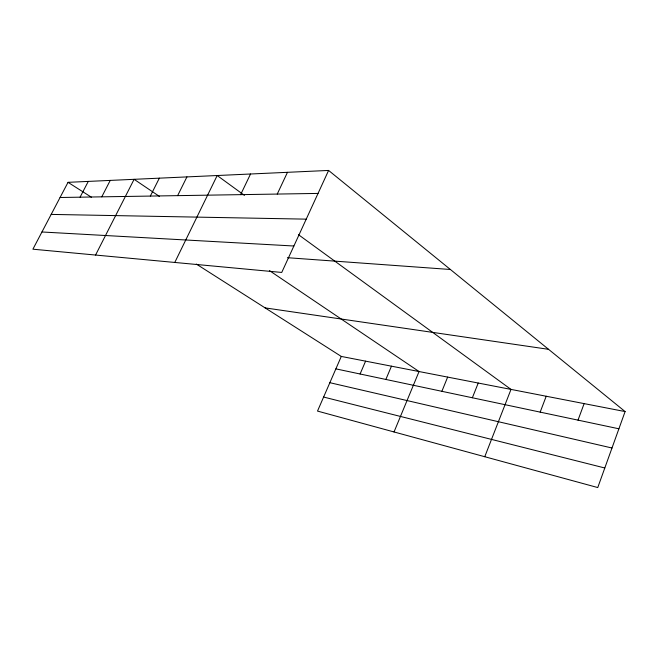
<?xml version="1.0" encoding="UTF-8"?>
<svg xmlns="http://www.w3.org/2000/svg" width="658" height="658" viewBox="0 0 658 658"><rect width="100%" height="100%" fill="white"/><g stroke="black" fill="none" stroke-linecap="round" stroke-linejoin="round"><path stroke-width="0.99" d="M625.1 411.571L597.76 487.562L317.51 411.077L341.288 356.43L625.1 411.571L328.597 170.438L68.037 182.332L32.9 249.193L281.739 272.445L328.597 170.438M578.012 420.133L584.131 403.609M540.169 412.122L546.206 396.248M484.757 456.718L511.003 389.404L298.428 234.659M472.362 397.761L478.234 383.038M441.872 391.304L447.654 377.092M394.027 431.961L419.056 371.54L269.467 270.627M385.868 379.444L391.461 366.177M360.091 373.991L365.593 361.152M277.248 194.069L287.472 172.314M240.639 194.645L250.534 174M174.789 262.452L217.189 175.522L244.455 195.377M177.644 195.64L186.93 176.903M150.345 196.068L159.343 178.162M95.566 255.049L134.1 179.313L159.442 196.413M101.776 196.841L110.24 180.407M80.079 197.178L88.287 181.402M60.067 197.499L318.044 193.419M51.184 214.409L306.225 219.147M41.947 231.978L293.879 246.01M287.39 257.697L450.401 269.492M265.1 307.886L548.558 349.324M335.876 368.867L618.907 428.794M329.864 382.693L611.989 448.008M323.613 397.045L604.801 467.986M68.037 182.332L91.38 197.203M196.314 264.055L341.288 356.43"/></g></svg>
